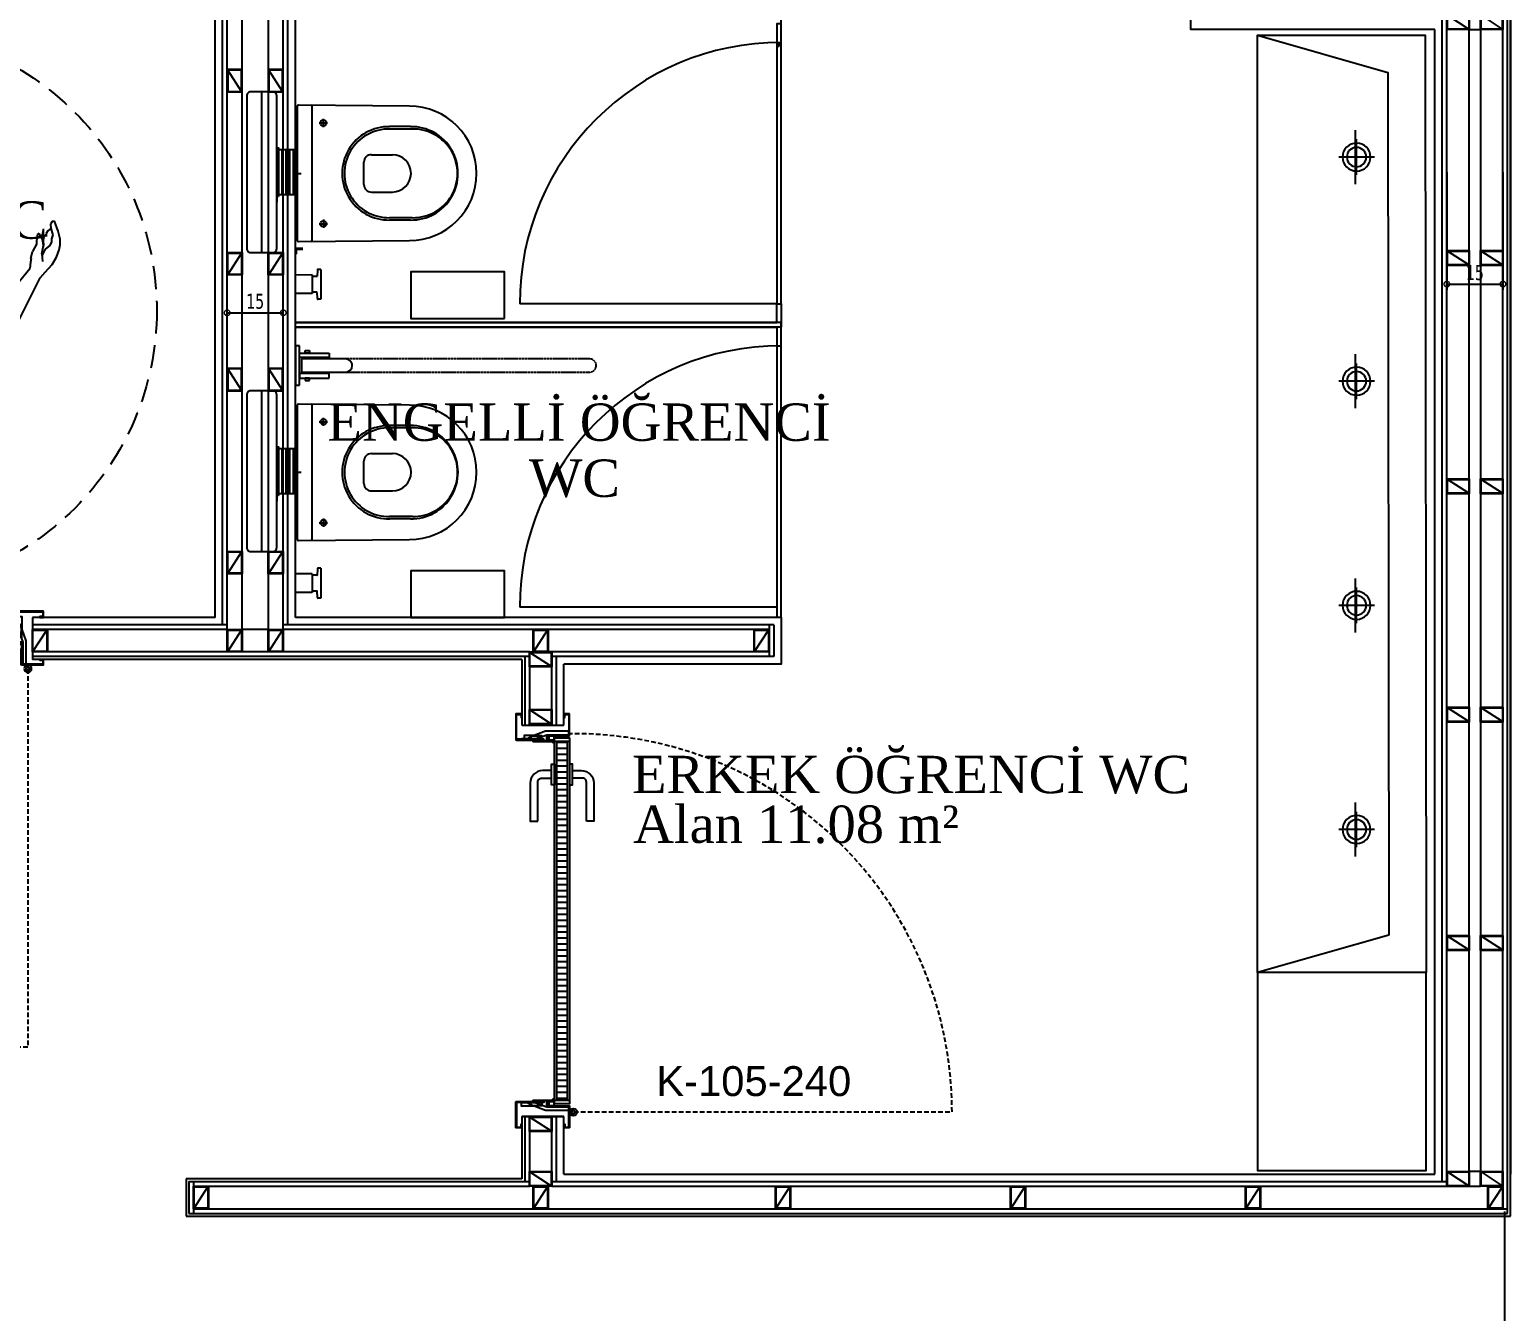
# Model space of a CAD drawing. Header units: millimetres. Extents: x -29311 to -3405, y 28913 to 42880.
# Drawn here: x -8652.4 to -8256.1, y 36339.5 to 36682.7 of the extents above; entities that cross this region are included whole.
import ezdxf
from ezdxf.enums import TextEntityAlignment as Align

# ---------------------------------------------------------------- set-up
doc = ezdxf.new("R2010")
doc.units = ezdxf.units.MM
for name, pattern in [('( Hidden )', [0.375, 0.25, -0.125]), ('AM_DIN_G_W050', [13.75, 9.75, -1.5, 1, -1.5]), ('CENTER2', [1.125, 0.75, -0.125, 0.125, -0.125]), ('DASHED2', [0.375, 0.25, -0.125]), ('HIDDEN', [0.375, 0.25, -0.125])]:
    doc.linetypes.add(name, pattern=pattern)
for name, color, linetype in [('A-DOSEME-GOR0.1', 77, 'Continuous'), ('A-DUVAR-ALCIPAN', 9, 'Continuous'), ('A-DUVAR-ALCIPAN-CELIK', 144, 'Continuous'), ('A-DUVAR-TARAMA', 251, 'Continuous'), ('A-KAPI-AHSAP', 245, 'Continuous'), ('A-KAPI-AKSESUAR', 206, 'Continuous'), ('A-KAPI-METAL', 84, 'Continuous'), ('A-KAPI-PROFIL', 206, 'Continuous'), ('A-KAPLAMA-AHSAP', 34, 'Continuous'), ('A-KAPLAMA-SERAMIK', 31, 'Continuous'), ('A-OLCU-IC', 126, 'Continuous'), ('A-SIVA-ALCIPAN', 247, 'Continuous'), ('A-TEFRIS-SABIT', 177, 'Continuous'), ('A-YAZI', 136, 'Continuous'), ('AR-PLAN GORUNUS', 8, 'Continuous'), ('level', 10, 'Continuous')]:
    doc.layers.add(name, color=color, linetype=linetype)
doc.layers.add('MB_TERFİS', color=253, linetype='Continuous', lineweight=20)
doc.styles.add('Dimension Text', font='tahoma.ttf', dxfattribs={"width": 0.8})
doc.styles.get("Standard").update_dxf_attribs({"font": 'arial.ttf'})
doc.styles.add('YAZ', font='times.ttf', dxfattribs={"height": 0.12})
doc.styles.add('YAZ-50', font='times.ttf', dxfattribs={"width": 0.9})
doc.dimstyles.new('AYG-OLCU 1 to 2', dxfattribs={"dimtxt": 4, "dimasz": 3, "dimexe": 1.5, "dimexo": 1, "dimgap": 1, "dimtad": 1, "dimdec": 0, "dimdsep": 46, "dimtxsty": 'Dimension Text', "dimblk": 'DOTSMALL', "dimcen": 0, "dimclrd": 256, "dimclre": 256, "dimclrt": 256, "dimadec": 0, "dimazin": 0, "dimtfac": 1, "dimtdec": 0, "dimtofl": 0, "dimtmove": 1, "dimatfit": 3, "dimfxl": 1, "dimarcsym": 0})

# ---------------------------------------------------------------- blocks, each defined once
blk = doc.blocks.new('LV')
at = {"layer": 'A-TEFRIS-SABIT', "color": 4, "linetype": 'AM_DIN_G_W050', "ltscale": 2}
for p, q in [((82816.3, 16382.68), (82816.3, 16392.21)), ((82816.55, 16380.21), (82816.55, 16394.65)), ((82811.53, 16387.45), (82821.07, 16387.45)), ((82816.55, 16320.21), (82816.55, 16334.65)), ((82816.3, 16322.68), (82816.3, 16332.21)), ((82811.53, 16327.45), (82821.07, 16327.45)), ((82816.55, 16260.21), (82816.55, 16274.65)), ((82816.3, 16262.68), (82816.3, 16272.21)), ((82811.53, 16267.45), (82821.07, 16267.45)), ((82816.55, 16200.21), (82816.55, 16214.65)), ((82816.3, 16202.68), (82816.3, 16212.21)), ((82811.53, 16207.45), (82821.07, 16207.45))]:
    blk.add_line(p, q, dxfattribs=at)
at = {"layer": 'A-TEFRIS-SABIT'}
for points in [[(82797.69, 16169.2), (82842.82, 16169.2), (82842.82, 16420.1), (82797.96, 16420.1)], [(82807.7, 16179.2), (82842.82, 16169.2), (82842.82, 16420.1), (82807.95, 16410.1)]]:
    blk.add_lwpolyline(points, close=True, dxfattribs=at)
for centre, radius in [((82816.3, 16387.45), 3.75), ((82816.3, 16387.45), 2.6), ((82816.3, 16327.45), 3.75), ((82816.3, 16327.45), 2.6), ((82816.3, 16267.45), 3.75), ((82816.3, 16267.45), 2.6), ((82816.3, 16207.45), 3.75), ((82816.3, 16207.45), 2.6)]:
    blk.add_circle(centre, radius, dxfattribs=at)
blk = doc.blocks.new('A$C7B0C6078')
for p, q in [((439.9, 361.7), (439.9, 3.3)), ((172.1, 301.2), (232.8, 301.2)), ((177.2, 307.5), (232.7, 307.5)), ((281.7, 232.5), (225.5, 232.5)), ((301.7, 212.5), (301.7, 152.5)), ((175.5, 182.5), (175.5, 182.5)), ((281.7, 132.5), (225.5, 132.5)), ((172.1, 63.8), (232.8, 63.8)), ((177.2, 57.5), (232.7, 57.5))]:
    blk.add_line(p, q)
at = {"color": 4, "linetype": 'CENTER2', "ltscale": 30}
for p, q in [((421, 317.5), (398.9, 317.5)), ((409.9, 306.4), (409.9, 328.6)), ((488.8, 182.5), (469.4, 182.5)), ((421, 47.5), (398.9, 47.5)), ((409.9, 58.6), (409.9, 36.4))]:
    blk.add_line(p, q, dxfattribs=at)
blk.add_lwpolyline([(480, 362, 0.416782), (477, 365), (180, 362.5, 1), (180, 2.5), (477, 0, 0.416585), (480, 3)], format="xyb", close=True)
for centre in [(409.9, 317.5), (409.9, 47.5)]:
    blk.add_circle(centre, 8)
for centre, radius, start, end in [((442.9, 361.7), 3, 90.4828, 180), ((174.9, 182.5), 125, 88.9853, 271.0147), ((169.9, 182.5), 118.7, 88.9853, 271.0147), ((234.9, 182.5), 125, 268.9853, 91.0147), ((234.9, 182.5), 118.7, 268.9853, 91.0147), ((225.5, 182.5), 50, 90, 180), ((281.7, 212.5), 20, 0, 90), ((225.5, 182.5), 50, 180, 270), ((281.7, 152.5), 20, 270, 0), ((442.9, 3.3), 3, 180, 269.5172)]:
    blk.add_arc(centre, radius, start, end)
blk = doc.blocks.new('engelli_bar')
for p, q in [((-2978.43, -757.43, 0), (-2978.43, -758.55, 0)), ((-2967.93, -757.43, 0), (-2978.43, -757.43, 0)), ((-2978.43, -758.55, 0), (-2967.93, -758.55, 0)), ((-2976.52, -760.08, 0), (-2977.18, -760.08, 0)), ((-2977.18, -760.08, 0), (-2977.18, -761.18, 0)), ((-2975.31, -758.55, 0), (-2976.52, -758.55, 0)), ((-2976.52, -758.55, 0), (-2976.52, -766.45, 0)), ((-2976.52, -761.18, 0), (-2976.52, -760.08, 0)), ((-2975.31, -766.45, 0), (-2975.31, -758.55, 0)), ((-2971.43, -759.1, 0), (-2974.93, -759.1, 0)), ((-2974.93, -759.1, 0), (-2974.93, -770.91, 0)), ((-2971.04, -758.55, 0), (-2969.83, -758.55, 0)), ((-2971.04, -766.45, 0), (-2971.04, -758.55, 0)), ((-2969.83, -758.55, 0), (-2969.83, -766.45, 0)), ((-2969.83, -760.08, 0), (-2969.17, -760.08, 0)), ((-2969.83, -761.18, 0), (-2969.83, -760.08, 0)), ((-2969.17, -760.08, 0), (-2969.17, -761.18, 0)), ((-2967.93, -758.55, 0), (-2967.93, -757.43, 0)), ((-2977.18, -761.18, 0), (-2976.52, -761.18, 0)), ((-2969.17, -761.18, 0), (-2969.83, -761.18, 0)), ((-2976.52, -766.45, 0), (-2975.31, -766.45, 0)), ((-2969.83, -766.45, 0), (-2971.04, -766.45, 0))]:
    blk.add_line(p, q)
at = {"color": 252, "linetype": 'DASHED2', "ltscale": 0.25}
for p, q in [((-2974.93, -770.91, 0), (-2974.93, -836.18, 0)), ((-2971.43, -836.18, 0), (-2971.43, -770.89, 0))]:
    blk.add_line(p, q, dxfattribs=at)
at = {"elevation": 0}
blk.add_lwpolyline([(-2971.43, -770.89), (-2971.43, -759.1)], dxfattribs=at)
for start, end in [(180, 270), (269.999, 0)]:
    blk.add_arc((-2973.18, -770.89, 0), 1.75, start, end)
at = {"color": 252, "linetype": 'DASHED2', "ltscale": 0.25}
for start, end in [(180, 270), (269.999, 0)]:
    blk.add_arc((-2973.18, -836.18, 0), 1.75, start, end, dxfattribs=at)
blk = doc.blocks.new('WC')
at = {"layer": 'A-TEFRIS-SABIT'}
for p, q in [((83781.92, 725.33), (83781.92, 733.33)), ((83781.92, 733.33), (83782.64, 733.31)), ((83782.83, 733.12), (83782.92, 731.48)), ((83782.95, 731.45), (83784.27, 731.43)), ((83784.27, 726.83), (83784.27, 731.83)), ((83784.27, 731.83), (83788.67, 731.79)), ((83788.73, 731.74), (83788.73, 726.91)), ((83781.92, 725.33), (83782.64, 725.34)), ((83782.83, 725.53), (83782.92, 727.17)), ((83782.95, 727.2), (83784.27, 727.22)), ((83784.27, 726.83), (83788.67, 726.86)), ((83788.21, 717.6), (83788.21, 681.65))]:
    blk.add_line(p, q, dxfattribs=at)
for points in [[(83732.79, 738.48), (83732.79, 725.98), (83757.79, 725.98), (83757.79, 738.48)], [(83788.21, 705.83), (83788.71, 705.83), (83788.71, 692.83), (83788.21, 692.83), (83788.21, 705.83)], [(83793.21, 705.83), (83793.71, 705.83), (83793.71, 692.83), (83793.21, 692.83), (83793.21, 705.83)]]:
    blk.add_lwpolyline(points, close=True, dxfattribs=at)
blk.add_lwpolyline([(83801.71, 678.83), (83801.71, 719.83, 0.414214), (83800.71, 720.83), (83794.71, 720.83, 0.414214), (83793.71, 719.83), (83793.71, 678.83, 0.414214), (83794.71, 677.83), (83800.71, 677.83, 0.414214)], format="xyb", close=True, dxfattribs=at)
blk.add_lwpolyline([(83801.71, 678.83), (83801.71, 719.83, 0.414214), (83800.71, 720.83), (83794.71, 720.83, 0.414214), (83793.71, 719.83), (83793.71, 678.83, 0.414214), (83794.71, 677.83), (83800.71, 677.83, 0.414214)], format="xyb", close=True, dxfattribs=at)
for points in [[(83797.71, 720.83), (83797.71, 677.83)], [(83788.21, 705.83), (83788.21, 692.83)], [(83788.21, 705.83), (83788.21, 692.83)], [(83793.21, 705.33), (83788.71, 705.33)], [(83789.21, 705.33), (83789.21, 693.33)], [(83790.21, 705.33), (83790.21, 693.33)], [(83791.21, 705.33), (83791.21, 693.33)], [(83792.21, 705.33), (83792.21, 693.33)], [(83793.71, 700.17), (83793.71, 707.33)], [(83788.71, 693.33), (83793.21, 693.33)]]:
    blk.add_lwpolyline(points, dxfattribs=at)
for centre, radius, start, end in [((83782.63, 733.11), 0.2, 3.0835, 89), ((83782.95, 731.48), 0.03, 183.0835, 269), ((83788.68, 731.74), 0.05, 0, 89.5), ((83782.63, 725.54), 0.2, 271, 356.9165), ((83782.95, 727.17), 0.03, 91, 176.9165), ((83788.68, 726.91), 0.05, 270.5, 360)]:
    blk.add_arc(centre, radius, start, end, dxfattribs=at)
at = {"layer": 'A-TEFRIS-SABIT', "xscale": 0.1, "yscale": 0.1, "zscale": 0.1}
blk.add_blockref('A$C7B0C6078', (83740.21, 681.38), dxfattribs=at)
at = {"layer": 'A-TEFRIS-SABIT', "rotation": 270}
blk.add_blockref('engelli_bar', (84546.15, -2302.12, 0), dxfattribs=at)
blk = doc.blocks.new('ISLAK ACIM')
at = {"layer": 'A-TEFRIS-SABIT'}
for p, q in [((82787.45, 16223.07), (82787.45, 16259.02)), ((82791.4, 16213.85), (82787, 16213.81)), ((82791.4, 16213.85), (82791.4, 16208.85)), ((82792.83, 16215.14), (82792.74, 16213.5)), ((82793.74, 16215.35), (82793.03, 16215.33)), ((82793.74, 16215.35), (82793.74, 16207.35)), ((82786.95, 16208.93), (82786.95, 16213.76)), ((82792.71, 16213.47), (82791.4, 16213.45)), ((82791.4, 16208.85), (82787, 16208.88)), ((82792.71, 16209.22), (82791.4, 16209.24)), ((82792.83, 16207.55), (82792.74, 16209.19)), ((82793.74, 16207.35), (82793.03, 16207.36))]:
    blk.add_line(p, q, dxfattribs=at)
blk.add_lwpolyline([(82773.95, 16261.85), (82773.95, 16220.85, 0.414214), (82774.95, 16219.85), (82780.95, 16219.85, 0.414214), (82781.95, 16220.85), (82781.95, 16261.85, 0.414214), (82780.95, 16262.85), (82774.95, 16262.85, 0.414214)], format="xyb", close=True, dxfattribs=at)
blk.add_lwpolyline([(82773.95, 16261.85), (82773.95, 16220.85, 0.414214), (82774.95, 16219.85), (82780.95, 16219.85, 0.414214), (82781.95, 16220.85), (82781.95, 16261.85, 0.414214), (82780.95, 16262.85), (82774.95, 16262.85, 0.414214)], format="xyb", close=True, dxfattribs=at)
for points in [[(82777.95, 16219.85), (82777.95, 16262.85)], [(82786.95, 16247.35), (82782.45, 16247.35)], [(82783.45, 16235.35), (82783.45, 16247.35)], [(82784.45, 16235.35), (82784.45, 16247.35)], [(82785.45, 16235.35), (82785.45, 16247.35)], [(82786.45, 16235.35), (82786.45, 16247.35)], [(82787.45, 16234.85), (82787.45, 16247.85)], [(82787.45, 16234.85), (82787.45, 16247.85)], [(82781.95, 16240.5), (82781.95, 16233.35)], [(82782.45, 16235.35), (82786.95, 16235.35)]]:
    blk.add_lwpolyline(points, dxfattribs=at)
for points in [[(82782.45, 16234.85), (82781.95, 16234.85), (82781.95, 16247.85), (82782.45, 16247.85), (82782.45, 16234.85)], [(82787.45, 16234.85), (82786.95, 16234.85), (82786.95, 16247.85), (82787.45, 16247.85), (82787.45, 16234.85)], [(82842.88, 16202.2), (82842.88, 16214.7), (82817.88, 16214.7), (82817.88, 16202.2)]]:
    blk.add_lwpolyline(points, close=True, dxfattribs=at)
for centre, radius, start, end in [((82787, 16213.76), 0.05, 90.5, 180), ((82793.03, 16215.13), 0.2, 91, 176.9165), ((82792.71, 16213.5), 0.03, 271, 356.9165), ((82787, 16208.93), 0.05, 180, 269.5), ((82792.71, 16209.19), 0.03, 3.0835, 89), ((82793.03, 16207.56), 0.2, 183.0835, 269)]:
    blk.add_arc(centre, radius, start, end, dxfattribs=at)
at = {"layer": 'A-TEFRIS-SABIT', "xscale": 0.1, "yscale": 0.1, "zscale": 0.1, "rotation": 180}
blk.add_blockref('A$C7B0C6078', (82835.45, 16259.3), dxfattribs=at)
blk = doc.blocks.new('engelli')
at = {"linetype": 'Continuous'}
for p, q in [((-32.02, -33.07), (-32.02, 21.96)), ((-32.02, 21.96), (-28.02, 21.96)), ((-28.02, 21.96), (-28.02, -27.32)), ((27.98, 21.96), (27.98, -25.82)), ((31.98, 21.96), (27.98, 21.96)), ((31.98, -33.07), (31.98, 21.96)), ((-35.02, 17.46), (-35.02, -33.54)), ((-25.02, 16.96), (-25.02, -22.82)), ((-25.02, 0.96), (-25.02, 16.96)), ((-25.02, 16.96), (-22.02, 16.96)), ((-22.02, 16.96), (-22.02, 0.96)), ((21.98, 1.46), (21.98, 17.46)), ((21.98, 17.46), (24.98, 17.46)), ((24.98, 17.46), (24.98, -21.07)), ((24.98, 17.46), (24.98, 1.46)), ((34.98, 17.46), (34.98, -33.54)), ((-22.02, 0.96), (-25.02, 0.96)), ((-0.17, 0), (-1.81, 0)), ((1.3, 0), (0, 0)), ((24.98, 1.46), (21.98, 1.46)), ((-25.02, -2.04), (-6.49, -2.04)), ((-7.1, -4.52), (-6.84, -3.65)), ((-6.84, -3.65), (-6.17, -2.43)), ((-6.17, -2.43), (-5.64, -1.57)), ((-5.64, -1.57), (-4.85, -1.04)), ((-4.85, -1.04), (-3.92, -0.52)), ((-3.92, -0.52), (-2.85, -0.17)), ((-2.85, -0.17), (-1.92, 0)), ((2.23, -0.17), (1.3, 0)), ((3.29, -0.52), (2.23, -0.17)), ((4.22, -1.04), (3.29, -0.52)), ((5.02, -1.57), (4.22, -1.04)), ((5.55, -2.43), (5.02, -1.57)), ((6.22, -3.65), (5.55, -2.43)), ((5.76, -2.04), (24.51, -2.04)), ((6.48, -4.52), (6.22, -3.65)), ((-13.05, -8.3), (-10.77, -7.11)), ((-10.77, -7.11), (-8, -6.24)), ((-7.37, -5.91), (-7.79, -6.44)), ((-7.79, -8.7), (-7.79, -6.61)), ((-7.37, -5.91), (-7.1, -4.52)), ((6.75, -5.91), (6.48, -4.52)), ((6.75, -5.91), (7.17, -6.26)), ((8.54, -6.24), (7.01, -6.07)), ((7.17, -8.7), (7.17, -6.61)), ((11.32, -7.11), (8.54, -6.24)), ((13.59, -8.3), (11.32, -7.11)), ((-35.02, -8.04), (-13.24, -8.04)), ((-19.16, -12.59), (-16.99, -10.82)), ((-17.01, -10.91), (-15.92, -10.11)), ((-15.92, -10.11), (-14.73, -9.25)), ((-14.73, -9.25), (-13.05, -8.3)), ((-7.37, -9.04), (-7.79, -8.87)), ((-7.37, -9.74), (-7.37, -9.04)), ((-7.37, -10.96), (-7.37, -9.74)), ((-7.37, -10.96), (-7.03, -12.92)), ((6.75, -10.96), (6.49, -12.72)), ((6.75, -9.04), (7.17, -8.87)), ((6.75, -9.74), (6.75, -9.04)), ((6.75, -10.96), (6.75, -9.74)), ((15.28, -9.25), (13.59, -8.3)), ((13.76, -8.04), (35.01, -8.04)), ((16.46, -10.11), (15.28, -9.25)), ((17.55, -10.91), (16.46, -10.11)), ((19.78, -12.59), (17.62, -10.82)), ((-26.91, -26.19), (-19.16, -12.59)), ((-6.65, -14.61), (-7.04, -12.7)), ((-5.51, -16.7), (-6.64, -14.5)), ((4.89, -16.7), (6.1, -14.5)), ((6.12, -14.51), (6.52, -12.6)), ((27.54, -26.19), (19.78, -12.59)), ((-4.45, -18.09), (-5.51, -16.7)), ((-4.45, -18.09), (-3.45, -18.66)), ((-2.19, -19.13), (-3.43, -18.61)), ((0.16, -19.3), (-2.19, -19.13)), ((0.16, -19.3), (1.56, -19.06)), ((1.57, -19.13), (3.27, -18.44)), ((3.82, -18.09), (3.27, -18.44)), ((3.82, -18.09), (4.89, -16.7)), ((-17.13, -25.95), (-14.89, -22.78)), ((-15.4, -23.26), (-15, -27.8)), ((-14.89, -22.78), (-13.49, -22.18)), ((-13.74, -22.31), (-12.35, -23.17)), ((-12.35, -23.17), (-11.17, -24.51)), ((12.9, -23.17), (11.71, -24.51)), ((14.29, -22.31), (12.9, -23.17)), ((15.28, -22.42), (13.87, -21.82)), ((15.67, -23.26), (15.27, -27.8)), ((17.52, -25.59), (15.28, -22.42)), ((-26.91, -26.19), (-27.97, -28.21)), ((-19.24, -28.68), (-17.13, -25.95)), ((-11.17, -24.51), (-10.18, -25.29)), ((-10.18, -25.29), (-8.3, -25.93)), ((-8.3, -25.93), (-6.12, -26.36)), ((-6.12, -26.36), (-2.85, -26.57)), ((-2.85, -26.57), (0.22, -26.57)), ((3.4, -26.57), (0.33, -26.57)), ((6.66, -26.36), (3.4, -26.57)), ((8.84, -25.93), (6.66, -26.36)), ((10.72, -25.29), (8.84, -25.93)), ((11.71, -24.51), (10.72, -25.29)), ((19.86, -28.68), (17.52, -25.59)), ((27.54, -26.19), (28.6, -28.21)), ((-27.97, -28.21), (-31.17, -32.35)), ((-24.76, -36.04), (-19.24, -28.68)), ((-15, -27.8), (-14.5, -32.57)), ((-0.71, -37.42), (-0.18, -31.69)), ((-0.18, -31.69), (0.22, -31.91)), ((0.45, -31.69), (0.05, -31.91)), ((0.85, -37.42), (0.45, -31.69)), ((15.27, -27.8), (14.67, -32.56)), ((25.39, -36.04), (19.86, -28.68)), ((28.6, -28.21), (31.8, -32.35)), ((-31.17, -32.35), (-34, -36.82)), ((-14.5, -32.57), (-13.76, -37.62)), ((14.76, -32.57), (14.01, -37.62)), ((24.98, -35.57), (24.98, -50.04)), ((31.8, -32.35), (34.63, -36.82)), ((-34.11, -36.99), (-38.55, -45.72)), ((-27.84, -41.63), (-25.87, -38.9)), ((-25.78, -38.72), (-24.74, -36.14)), ((-25.02, -38.04), (-25.02, -50.04)), ((-13.76, -37.62), (-13.38, -40.77)), ((-0.98, -41.85), (-0.78, -39.26)), ((-0.78, -39.26), (-0.68, -37.62)), ((1.05, -39.26), (0.94, -37.42)), ((1.25, -41.85), (1.05, -39.26)), ((14.01, -37.62), (13.64, -40.77)), ((26.41, -38.72), (25.37, -36.14)), ((28.46, -41.63), (26.5, -38.9)), ((34.73, -36.99), (39.18, -45.72)), ((-27.84, -41.63), (-30.2, -44.26)), ((-13.38, -40.77), (-12.7, -45.52)), ((-1.38, -46.17), (-0.98, -41.85)), ((1.65, -46.17), (1.25, -41.85)), ((13.64, -40.77), (12.96, -45.52)), ((28.46, -41.63), (30.83, -44.26)), ((-38.55, -45.72), (-41.86, -52.49)), ((-30.2, -44.26), (-39.25, -55.18)), ((-12.7, -45.52), (-12.19, -49.2)), ((-1.98, -51.77), (-1.38, -46.17)), ((2.05, -50.49), (1.65, -46.17)), ((12.96, -45.52), (12.44, -49.2)), ((30.83, -44.26), (39.88, -55.18)), ((39.18, -45.72), (42.6, -52.72)), ((-32.35, -49.71), (-32.35, -64.71)), ((-28.35, -49.71), (-32.35, -49.71)), ((-28.35, -64.71), (-28.35, -49.71)), ((-25.02, -50.04), (-25.02, -68.04)), ((-25.02, -50.04), (-12.49, -50.04)), ((-12.19, -49.2), (-11.67, -51.79)), ((-1.49, -50.04), (2.01, -50.04)), ((2.25, -53.52), (2.05, -50.49)), ((12.44, -49.2), (11.93, -51.79)), ((24.98, -50.04), (12.51, -50.04)), ((24.98, -50.04), (24.98, -68.04)), ((27.65, -49.71), (27.65, -64.71)), ((31.65, -49.71), (27.65, -49.71)), ((31.65, -64.71), (31.65, -49.71)), ((-43.32, -54.23), (-45.15, -56.15)), ((-41.86, -52.49), (-43.29, -54.24)), ((-39.38, -56.91), (-39.25, -55.18)), ((-11.67, -51.79), (-10.99, -55.82)), ((-2.49, -58.07), (-2.24, -55.07)), ((-2.24, -55.07), (-1.98, -51.77)), ((2.5, -54.99), (2.25, -53.52)), ((2.76, -58.07), (2.51, -55.07)), ((11.93, -51.79), (11.26, -55.82)), ((40.01, -56.91), (39.88, -55.18)), ((42.6, -52.72), (43.92, -54.24)), ((43.94, -54.23), (45.83, -56.24)), ((-46.3, -58.01), (-47.08, -60.17)), ((-45.2, -56.24), (-46.3, -58.01)), ((-43.35, -60.34), (-42.55, -58.73)), ((-42.4, -59.15), (-42.88, -61.35)), ((-42.49, -58.09), (-42.62, -57.1)), ((-42.4, -59.15), (-42.49, -58.09)), ((-39.51, -57.82), (-39.91, -59.75)), ((-39.58, -57.89), (-39.38, -56.91)), ((-10.99, -55.82), (-10.49, -59.82)), ((-8.74, -59.07), (-6.53, -59.71)), ((-4.53, -59.49), (-3.87, -59.01)), ((-2.49, -58.07), (-2.74, -60.32)), ((2.76, -58.07), (3.01, -60.32)), ((4.8, -59.49), (4.14, -59.01)), ((9.01, -59.07), (6.8, -59.71)), ((11.26, -55.82), (10.76, -59.82)), ((40.21, -57.89), (40.01, -56.91)), ((40.14, -57.82), (40.53, -59.75)), ((43.03, -59.15), (43.12, -58.09)), ((43.03, -59.15), (43.51, -61.35)), ((43.12, -58.09), (43.25, -57.1)), ((43.98, -60.34), (43.18, -58.73)), ((45.83, -56.24), (47.03, -58.2)), ((47.03, -58.2), (47.71, -60.17)), ((-47.34, -61.48), (-47.38, -63.04)), ((-47.38, -63.04), (-46.78, -65.17)), ((-47.08, -60.17), (-47.34, -61.48)), ((-45.37, -64.19), (-45.01, -63.16)), ((-45.01, -63.16), (-44.94, -62.17)), ((-44.94, -62.17), (-44.56, -61.35)), ((-44.56, -61.35), (-43.32, -60.34)), ((-44.18, -63.95), (-43.84, -63.35)), ((-43.85, -61.53), (-43.67, -60.61)), ((-43.8, -62.46), (-43.85, -61.53)), ((-43.84, -63.35), (-43.8, -62.46)), ((-42.88, -61.35), (-42.62, -63)), ((-42.62, -63), (-41.92, -64.32)), ((-41.29, -64.44), (-41.01, -62.61)), ((-41.01, -61.73), (-39.91, -59.75)), ((-41.01, -62.61), (-41.01, -61.73)), ((-10.49, -61.57), (-10.99, -66.07)), ((-10.49, -59.82), (-10.49, -61.57)), ((-6.53, -59.71), (-4.53, -59.49)), ((-3.24, -67.32), (-2.74, -63.32)), ((-2.74, -63.32), (-2.74, -60.32)), ((3.01, -63.32), (3.01, -60.32)), ((3.01, -66.82), (3.01, -63.32)), ((6.8, -59.71), (4.8, -59.49)), ((10.76, -59.82), (10.76, -61.57)), ((10.76, -61.57), (11.26, -66.07)), ((41.64, -61.73), (40.53, -59.75)), ((41.64, -62.61), (41.64, -61.73)), ((41.92, -64.44), (41.64, -62.61)), ((43.25, -63), (42.55, -64.32)), ((43.51, -61.35), (43.25, -63)), ((43.48, -61.53), (43.31, -60.61)), ((43.44, -62.46), (43.48, -61.53)), ((43.48, -63.35), (43.44, -62.46)), ((43.81, -63.95), (43.48, -63.35)), ((45.19, -61.35), (43.95, -60.34)), ((45.63, -62.34), (45.19, -61.35)), ((45.63, -63.16), (45.63, -62.34)), ((46, -64.19), (45.63, -63.16)), ((48.01, -63.04), (47.41, -65.17)), ((47.71, -60.17), (47.99, -61.49)), ((47.97, -61.48), (48.01, -63.04)), ((-46.78, -65.17), (-45.62, -67.93)), ((-45.45, -65.62), (-45.03, -65.29)), ((-44.87, -65.87), (-45.37, -64.19)), ((-45.2, -67.8), (-44.77, -67.08)), ((-45.03, -65.29), (-44.6, -64.51)), ((-44.77, -67.08), (-44.87, -65.87)), ((-44.6, -64.51), (-44.61, -63.71)), ((-44.61, -63.71), (-44.41, -64.16)), ((-44.41, -64.16), (-44.18, -63.95)), ((-41.92, -64.32), (-41.29, -64.44)), ((-32.35, -64.71), (-28.35, -64.71)), ((-11.24, -65.04), (-24.74, -65.04)), ((-10.99, -66.07), (-10.74, -69.32)), ((-3.24, -67.32), (-4.11, -71.04)), ((-2.74, -65.04), (2.76, -65.04)), ((3.01, -66.82), (3.39, -71.04)), ((11.26, -66.07), (11.01, -69.32)), ((11.76, -65.04), (24.98, -65.04)), ((27.65, -64.71), (31.65, -64.71)), ((42.55, -64.32), (41.97, -64.53)), ((44.04, -64.16), (43.81, -63.95)), ((44.25, -63.71), (44.04, -64.16)), ((44.24, -64.51), (44.25, -63.71)), ((44.67, -65.29), (44.24, -64.51)), ((45.5, -65.87), (44.67, -65.29)), ((45.4, -67.08), (45.5, -65.87)), ((45.83, -67.8), (45.4, -67.08)), ((45.5, -65.87), (46, -64.19)), ((47.41, -65.17), (46.43, -67.81)), ((-45.62, -67.93), (-45.2, -67.8)), ((-25.02, -68.04), (-25.02, -88.04)), ((-25.02, -68.04), (-11.24, -68.04)), ((-10.74, -69.32), (-10.49, -73.07)), ((-4.11, -71.04), (-4.86, -74.79)), ((-3.02, -68.04), (-3.02, -88.04)), ((2.98, -68.04), (2.98, -88.04)), ((3.39, -71.04), (4.14, -74.79)), ((11.01, -69.32), (10.76, -73.07)), ((11.51, -68.04), (24.98, -68.04)), ((24.98, -68.04), (24.98, -88.04)), ((46.43, -67.81), (45.83, -67.8)), ((-10.49, -73.07), (-9.99, -75.57)), ((-4.86, -74.79), (-5.24, -78.07)), ((4.14, -74.79), (4.51, -78.07)), ((10.76, -73.07), (10.26, -75.57)), ((-9.99, -75.57), (-9.74, -77.07)), ((-9.74, -77.07), (-9.99, -79.32)), ((-9.24, -78.82), (-8.24, -79.07)), ((-5.49, -80.07), (-5.24, -78.32)), ((-5.24, -78.32), (-5.49, -78.76)), ((4.76, -80.07), (4.51, -78.32)), ((4.51, -78.32), (4.76, -78.76)), ((9.51, -78.82), (8.51, -79.07)), ((10.01, -77.07), (9.76, -78.82)), ((9.76, -78.82), (9.76, -80.82)), ((10.26, -75.57), (10.01, -77.07)), ((-9.99, -81.32), (-10.74, -83.82)), ((-9.99, -79.32), (-9.99, -81.32)), ((-4.99, -82.7), (-5.49, -80.07)), ((-4.74, -85.32), (-4.99, -82.7)), ((4.26, -82.7), (4.76, -80.07)), ((4.51, -86.32), (4.26, -82.7)), ((9.76, -80.82), (10.51, -83.32)), ((-10.74, -83.82), (-11.24, -85.57)), ((-11.24, -85.57), (-10.99, -87.07)), ((-10.99, -87.07), (-8.99, -88.32)), ((-4.49, -88.32), (-4.74, -85.32)), ((4.26, -89.32), (4.51, -86.32)), ((11.26, -87.07), (9.26, -88.32)), ((10.51, -83.32), (11.51, -85.57)), ((11.51, -85.57), (11.26, -87.07)), ((-25.02, -88.04), (-10.49, -88.04)), ((-8.99, -88.32), (-6.74, -89.57)), ((-6.74, -89.57), (-4.99, -89.82)), ((-4.99, -89.82), (-4.49, -88.32)), ((-3.99, -88.04), (-3.02, -88.04)), ((2.98, -88.04), (4.51, -88.04)), ((5.26, -89.82), (4.26, -89.32)), ((7.01, -89.57), (5.26, -89.82)), ((9.26, -88.32), (7.01, -89.57)), ((10.76, -88.04), (24.98, -88.04))]:
    blk.add_line(p, q, dxfattribs=at)
blk = doc.blocks.new('A$C1989330F')
at = {"layer": 'A-KAPI-AKSESUAR'}
blk.add_lwpolyline([(27.5, 0), (-27.5, 0), (-27.5, -8), (27.5, -8)], close=True, dxfattribs=at)
blk.add_lwpolyline([(-125, -45), (-20, -45, 0.414214), (-10, -35), (-10, -8), (10, -8), (10, -32, -0.414214), (-23, -65), (-125, -65)], format="xyb", close=True, dxfattribs=at)
blk = doc.blocks.new('*U511')
at = {"ltscale": 12}
h = blk.add_hatch(dxfattribs=at)
h.set_pattern_fill('ANSI31', color=8, scale=5, angle=45)
h.set_pattern_definition([(90, (47.96, 20), (-15.875, 3e-15), [])])
h.paths.add_polyline_path([(1004, -130), (44, -130), (44, -160), (1004, -160)])
at = {"color": 8, "linetype": 'HIDDEN', "ltscale": 50}
blk.add_lwpolyline([(12.6, -176.2), (12.6, -1188.5, 0.417281), (1024.9, -165.6)], format="xyb", dxfattribs=at)
at = {"layer": 'A-KAPI-AHSAP'}
for points in [[(44, -165), (34, -165), (34, -148), (34, -148), (34, -125), (44, -125), (44, -165)], [(44, -125), (1004, -125)], [(1004, -165), (1004, -125), (1014, -125), (1014, -165), (1014, -165), (1014, -165), (1004, -165)], [(1004, -165), (44, -165)]]:
    blk.add_lwpolyline(points, dxfattribs=at)
blk.add_lwpolyline([(1004, -130), (44, -130), (44, -160), (1004, -160)], close=True, dxfattribs=at)
at = {"layer": 'A-KAPI-AKSESUAR'}
for radius in [10, 5, 4]:
    blk.add_circle((12, -175), radius, dxfattribs=at)
at = {"layer": 'A-KAPI-METAL'}
for points in [[(-29, -21.2), (39, -21.2, -0.414214), (40, -22.2), (40, -95.9), (38, -95.9), (38, -23.7, 0.414214), (37.5, -23.2), (-27.5, -23.2, 0.414214), (-28, -23.7), (-28, -35.2, 0.414214), (-27.5, -35.7), (-20, -35.7), (-20, -37.7), (-29, -37.7, -0.414214), (-30, -36.7), (-30, -22.2, -0.414214)], [(1077, -21.2), (1009, -21.2, 0.414214), (1008, -22.2), (1008, -95.9), (1010, -95.9), (1010, -23.7, -0.414214), (1010.5, -23.2), (1075.5, -23.2, -0.414214), (1076, -23.7), (1076, -35.2, -0.414214), (1075.5, -35.7), (1068, -35.7), (1068, -37.7), (1077, -37.7, 0.414214), (1078, -36.7), (1078, -22.2, 0.414214)], [(-30, -151, -0.414214), (-29, -150), (-20, -150), (-20, -152), (-27.5, -152, 0.414214), (-28, -152.5), (-28, -162.5, 0.414214), (-27.5, -163), (26.5, -163, 0.414214), (27, -162.5), (27, -105, -0.414214), (28.2, -104), (41, -104, -0.414154), (42, -105), (42, -119.5), (42, -82.6), (42, -68.4), (42, -82.6), (40, -82.6), (40, -68.4, -1), (44, -68.4), (44, -119.8, -0.934642), (40, -119.5), (40, -106.5, 0.414214), (39.5, -106), (29.5, -106, 0.414214), (29, -106.5), (29, -164, -0.414214), (28, -165), (-29, -165, -0.414214), (-30, -164)], [(1078, -151, 0.414214), (1077, -150), (1068, -150), (1068, -152), (1075.5, -152, -0.414214), (1076, -152.5), (1076, -162.5, -0.414214), (1075.5, -163), (1021.5, -163, -0.414214), (1021, -162.5), (1021, -104, 0.414214), (1019.7, -103), (1007, -103, 0.414154), (1006, -104), (1005.9, -119.5), (1006, -82.6), (1006, -68.4), (1006, -82.6), (1008, -82.6), (1008, -68.4, 1), (1004, -68.4), (1004, -119.8, 0.938583), (1007.9, -119.5), (1008, -105.5, -0.414214), (1008.5, -105), (1018.4, -105, -0.414214), (1019, -105.5), (1019, -164, 0.414214), (1020, -165), (1077, -165, 0.414214), (1078, -164)]]:
    blk.add_lwpolyline(points, format="xyb", close=True, dxfattribs=at)
at = {"layer": 'A-KAPI-PROFIL'}
for points in [[(16.5, -100.9), (27.5, -70.4), (27.5, -36.5), (37.5, -36.5), (37.5, -72.2), (25.9, -104.3), (25.9, -163), (16.5, -163)], [(1031.5, -100.9), (1020.5, -70.4), (1020.5, -43.8), (1010.5, -43.8), (1010.5, -72.2), (1022.1, -104.3), (1022.1, -163), (1031.5, -163)]]:
    blk.add_lwpolyline(points, close=True, dxfattribs=at)
for points in [[(36.5, -36.8), (37.5, -36.8), (37.5, -52.5), (29.6, -66.1), (29.6, -89.8), (36.6, -89.8), (36.6, -90.8), (28.6, -90.8), (28.6, -65.8), (36.5, -52.2), (36.5, -36.8)], [(1011.5, -36.8), (1010.5, -36.8), (1010.5, -52.5), (1018.3, -66.1), (1018.3, -89.8), (1011.3, -89.8), (1011.3, -90.8), (1019.3, -90.8), (1019.3, -65.8), (1011.5, -52.2), (1011.5, -36.8)]]:
    blk.add_lwpolyline(points, dxfattribs=at)
at = {"layer": 'A-KAPI-PROFIL', "color": 8}
for points in [[(39.7, -111.2, 0.414214), (37.7, -109.2), (31.3, -109.2, 0.414214), (29.3, -111.2), (29.3, -122, 0.414214), (31.3, -124), (45.3, -124, 0.414214), (46.3, -123), (46.3, -120, 1), (44.3, -120), (44.3, -121.5), (39.7, -121.5)], [(1018.7, -111.2, 0.414214), (1016.7, -109.2), (1010.2, -109.2, 0.414214), (1008.2, -111.2), (1008.2, -121.5), (1003.7, -121.5), (1003.7, -120, 1), (1001.7, -120), (1001.7, -123, 0.414214), (1002.7, -124), (1014, -124), (1016.7, -124, 0.414214), (1018.7, -122)]]:
    blk.add_lwpolyline(points, format="xyb", close=True, dxfattribs=at)
at = {"layer": 'DEFPOINTS', "linetype": 'ByBlock', "ltscale": 12}
for p, q in [((0, -37.7), (0, -150)), ((1048, -37.7), (1048, -125))]:
    blk.add_line(p, q, dxfattribs=at)
at = {"ltscale": 12, "xscale": -1, "rotation": 180}
blk.add_blockref('A$C1989330F', (916, -125), dxfattribs=at)
at = {"ltscale": 12}
blk.add_blockref('A$C1989330F', (916, -165), dxfattribs=at)
blk = doc.blocks.new('40 60')
at = {"layer": 'A-DUVAR-ALCIPAN-CELIK'}
for points in [[(82132.16, 6001.66), (82132.16, 6007.66), (82128.16, 6007.66), (82128.16, 6001.66)], [(82132.01, 6001.81), (82132.01, 6007.51), (82128.31, 6007.51), (82128.31, 6001.81)]]:
    blk.add_lwpolyline(points, close=True, dxfattribs=at)
blk.add_lwpolyline([(82128.31, 6007.51), (82132.01, 6001.81)], dxfattribs=at)
blk = doc.blocks.new('_DotSmall')
at = {"color": 0, "linetype": 'ByBlock', "const_width": 0.5}
blk.add_lwpolyline([(-0.0625, 0, 1), (0.0625, 0, 1)], format="xyb", close=True, dxfattribs=at)
blk = doc.blocks.new('*D244')
at = {"layer": 'A-OLCU-IC', "lineweight": -2, "transparency": 16777216}
for p, q in [((-8599.51, 36606.85), (-8599.51, 36608.35)), ((-8584.51, 36606.85), (-8584.51, 36608.35)), ((-8599.51, 36606.85), (-8584.51, 36606.85))]:
    blk.add_line(p, q, dxfattribs=at)
at = {"layer": 'DEFPOINTS', "color": 0, "transparency": 16777216}
for p in [(-8599.51, 36606.73), (-8584.51, 36606.85), (-8584.51, 36606.73)]:
    blk.add_point(p, dxfattribs=at)
at = {"layer": 'A-OLCU-IC', "lineweight": -2, "transparency": 16777216, "xscale": 3, "yscale": 3, "zscale": 3, "rotation": 180}
blk.add_blockref('_DotSmall', (-8599.51, 36606.85), dxfattribs=at)
at = {"layer": 'A-OLCU-IC', "lineweight": -2, "transparency": 16777216, "xscale": 3, "yscale": 3, "zscale": 3}
blk.add_blockref('_DotSmall', (-8584.51, 36606.85), dxfattribs=at)
at = {"layer": 'A-OLCU-IC', "transparency": 16777216, "insert": (-8592.01, 36609.89), "char_height": 4, "attachment_point": 5, "style": 'Dimension Text'}
blk.add_mtext('15', dxfattribs=at)
blk = doc.blocks.new('*D245')
at = {"layer": 'A-OLCU-IC', "lineweight": -2, "transparency": 16777216}
for p, q in [((-8273.14, 36644.53), (-8273.14, 36613.03)), ((-8258.14, 36644.53), (-8258.14, 36613.03)), ((-8273.14, 36614.53), (-8258.14, 36614.53))]:
    blk.add_line(p, q, dxfattribs=at)
at = {"layer": 'DEFPOINTS', "color": 0, "transparency": 16777216}
for p in [(-8273.14, 36677.9), (-8258.14, 36677.9), (-8258.14, 36614.53)]:
    blk.add_point(p, dxfattribs=at)
at = {"layer": 'A-OLCU-IC', "lineweight": -2, "transparency": 16777216, "xscale": 3, "yscale": 3, "zscale": 3, "rotation": 180}
blk.add_blockref('_DotSmall', (-8273.14, 36614.53), dxfattribs=at)
at = {"layer": 'A-OLCU-IC', "lineweight": -2, "transparency": 16777216, "xscale": 3, "yscale": 3, "zscale": 3}
blk.add_blockref('_DotSmall', (-8258.14, 36614.53), dxfattribs=at)
at = {"layer": 'A-OLCU-IC', "transparency": 16777216, "insert": (-8265.64, 36617.57), "char_height": 4, "attachment_point": 5, "style": 'Dimension Text'}
blk.add_mtext('15', dxfattribs=at)

msp = doc.modelspace()

# ---------------------------------------------------------------- linework, layer by layer
at = {"layer": 'A-DOSEME-GOR0.1'}
msp.add_line((-8257.64, 36101.26), (-8257.64, 36366.26), dxfattribs=at)
at = {"layer": 'A-DUVAR-ALCIPAN'}
for p, q in [((-8584.51, 36522.07), (-8584.51, 36785.44)), ((-8583.26, 36523.32), (-8583.26, 36785.48)), ((-8600.76, 36523.32), (-8600.76, 36769.38)), ((-8599.51, 36522.07), (-8599.51, 36769.38)), ((-8274.39, 36374.27), (-8274.39, 36686.65)), ((-8273.14, 36373.02), (-8273.14, 36686.65)), ((-8258.14, 36367.02), (-8258.14, 36686.65)), ((-8256.89, 36365.77), (-8256.89, 36686.64)), ((-8519.88, 36514.82), (-8519.88, 36496.47)), ((-8518.63, 36516.07), (-8518.63, 36496.47)), ((-8512.63, 36496.47), (-8512.63, 36516.07)), ((-8511.38, 36496.47), (-8511.38, 36514.82)), ((-8519.88, 36391.68), (-8519.88, 36374.27)), ((-8518.63, 36391.68), (-8518.63, 36373.02)), ((-8512.63, 36373.02), (-8512.63, 36391.68)), ((-8511.38, 36374.27), (-8511.38, 36391.68)), ((-8609.77, 36374.27), (-8518.63, 36374.27)), ((-8609.77, 36374.27), (-8609.77, 36365.77)), ((-8608.52, 36374.27), (-8608.52, 36365.77)), ((-8512.63, 36374.27), (-8273.14, 36374.27)), ((-8608.52, 36373.02), (-8518.63, 36373.02)), ((-8512.63, 36373.02), (-8264.14, 36373.02)), ((-8608.52, 36367.02), (-8256.89, 36367.02)), ((-8609.77, 36365.77), (-8256.89, 36365.77))]:
    msp.add_line(p, q, dxfattribs=at)
for points in [[(-8599.51, 36523.32), (-8651.63, 36523.32)], [(-8599.51, 36522.07), (-8651.63, 36522.07)], [(-8453.26, 36523.32), (-8584.51, 36523.32)], [(-8454.51, 36522.07), (-8584.51, 36522.07)], [(-8454.51, 36523.32), (-8454.51, 36514.82)], [(-8453.26, 36523.32), (-8453.26, 36514.82)], [(-8518.63, 36516.07), (-8651.63, 36516.07)], [(-8518.63, 36514.82), (-8651.63, 36514.82)], [(-8454.51, 36516.07), (-8513.63, 36516.07)], [(-8453.26, 36514.82), (-8512.63, 36514.82)]]:
    msp.add_lwpolyline(points, dxfattribs=at)
at = {"layer": 'A-DUVAR-ALCIPAN-CELIK'}
for points in [[(-8588.51, 36522.07), (-8595.51, 36522.07), (-8595.51, 36779.2), (-8588.51, 36779.2)], [(-8267.14, 36682.65), (-8264.14, 36682.65), (-8264.14, 36377.02), (-8267.14, 36377.02)]]:
    msp.add_lwpolyline(points, close=True, dxfattribs=at)
at = {"layer": 'A-DUVAR-TARAMA', "linetype": '( Hidden )', "ltscale": 25}
msp.add_circle((-8693.35, 36607.53), 75, dxfattribs=at)
at = {"layer": 'A-KAPLAMA-AHSAP'}
for p, q in [((-8452.44, 36684.22), (-8452.44, 36675.42)), ((-8451.24, 36679.21), (-8451.24, 36685.42)), ((-8452.48, 36679.21), (-8451.24, 36679.21)), ((-8451.84, 36678.21), (-8451.84, 36679.21)), ((-8451.84, 36679.21), (-8451.24, 36679.21)), ((-8452.44, 36678.21), (-8451.84, 36678.21)), ((-8452.44, 36604.22), (-8452.44, 36609.22)), ((-8451.84, 36609.22), (-8451.24, 36609.22)), ((-8451.24, 36609.22), (-8451.24, 36603.02)), ((-8451.24, 36604.22), (-8581.26, 36604.22)), ((-8581.26, 36604.22), (-8452.44, 36604.22)), ((-8451.24, 36525.32), (-8451.24, 36604.22)), ((-8581.26, 36603.02), (-8452.44, 36603.02)), ((-8451.24, 36603.02), (-8581.26, 36603.02)), ((-8452.44, 36603.02), (-8452.44, 36525.32)), ((-8452.48, 36598.01), (-8451.24, 36598.01)), ((-8451.84, 36598.01), (-8451.24, 36598.01))]:
    msp.add_line(p, q, dxfattribs=at)
msp.add_lwpolyline([(-8452.44, 36609.22), (-8451.24, 36609.22), (-8451.24, 36684.22), (-8452.44, 36684.22)], close=True, dxfattribs=at)
for points in [[(-8452.44, 36609.22), (-8521.24, 36609.22)], [(-8452.44, 36528.02), (-8521.24, 36528.02)]]:
    msp.add_lwpolyline(points, dxfattribs=at)
for centre in [(-8451.24, 36609.22), (-8451.24, 36528.02)]:
    msp.add_arc(centre, 70, 90, 180, dxfattribs=at)
at = {"layer": 'A-KAPLAMA-SERAMIK', "ltscale": 0.1}
for p, q in [((-8581.26, 36525.32), (-8581.26, 36781.56)), ((-8602.76, 36525.32), (-8602.76, 36766.13)), ((-8276.39, 36376.27), (-8276.39, 36682.64)), ((-8509.38, 36496.47), (-8509.38, 36512.82)), ((-8509.38, 36376.27), (-8509.38, 36391.68)), ((-8509.38, 36376.27), (-8276.39, 36376.27))]:
    msp.add_line(p, q, dxfattribs=at)
for points in [[(-8276.39, 36682.64), (-8341.64, 36682.64), (-8341.64, 36791.04)], [(-8602.76, 36525.32), (-8651.63, 36525.32)], [(-8451.26, 36525.32), (-8581.26, 36525.32)], [(-8451.26, 36525.32), (-8451.26, 36512.82), (-8509.38, 36512.82)]]:
    msp.add_lwpolyline(points, dxfattribs=at)
at = {"layer": 'A-SIVA-ALCIPAN'}
for p, q in [((-8256.14, 36365.02), (-8256.14, 36686.64)), ((-8256.14, 36686.64), (-8256.14, 36376.27)), ((-8520.63, 36514.07), (-8520.63, 36496.47)), ((-8520.63, 36391.68), (-8520.63, 36375.02)), ((-8520.63, 36375.02), (-8610.52, 36375.02)), ((-8610.52, 36375.02), (-8610.52, 36365.02)), ((-8610.52, 36365.02), (-8256.14, 36365.02))]:
    msp.add_line(p, q, dxfattribs=at)
for points in [[(-8651.63, 36525.32), (-8651.63, 36514.07)], [(-8520.63, 36514.07), (-8651.63, 36514.07)], [(-8520.63, 36496.47), (-8509.38, 36496.47)], [(-8509.38, 36391.68), (-8520.63, 36391.68)]]:
    msp.add_lwpolyline(points, dxfattribs=at)
at = {"layer": 'A-TEFRIS-SABIT'}
for p, q in [((-8581.26, 36622.47), (-8581.26, 36624.07)), ((-8581.26, 36624.07), (-8579.26, 36624.07)), ((-8581.26, 36624.07), (-8581.26, 36623.87)), ((-8581.26, 36623.87), (-8581.26, 36624.07)), ((-8579.26, 36624.07), (-8581.26, 36624.07)), ((-8581.26, 36624.07), (-8581.26, 36622.47)), ((-8581.06, 36623.87), (-8581.06, 36622.67)), ((-8581.06, 36623.87), (-8581.06, 36622.67)), ((-8579.26, 36623.87), (-8581.06, 36623.87)), ((-8581.06, 36622.67), (-8581.06, 36623.87)), ((-8581.06, 36623.87), (-8579.26, 36623.87)), ((-8581.06, 36622.67), (-8581.06, 36623.87)), ((-8581.26, 36622.67), (-8581.26, 36622.47)), ((-8581.26, 36622.47), (-8581.26, 36622.67)), ((-8532.79, 36525.32), (-8557.79, 36525.32)), ((-8453.26, 36525.32), (-8454.46, 36525.32))]:
    msp.add_line(p, q, dxfattribs=at)
msp.add_lwpolyline([(-8323.83, 36430.27), (-8323.83, 36377.27), (-8278.64, 36377.27), (-8278.7, 36430.27)], dxfattribs=at)

# ---------------------------------------------------------------- block references
at = {"layer": 'A-DUVAR-ALCIPAN-CELIK', "xscale": -1}
for p, rotation in [((-2265.49, 118814.81), 90), ((-2256.49, 118814.81), 90), ((-14274.8, -45508.63), 270), ((-14265.8, -45508.63), 270), ((-14274.8, -45569.76), 270), ((-14265.8, -45569.76), 270), ((-90779.79, 42523.72), 180), ((-90727.67, 42523.72), 180), ((-90716.67, 42523.72), 180), ((-90645.79, 42523.72), 180), ((-90586.67, 42523.72), 180), ((-2510.98, 118644.23), 90), ((-14274.8, -45630.88), 270), ((-14265.8, -45630.88), 270), ((-2510.98, 118628.85), 90), ((-14274.8, -45692), 270), ((-14265.8, -45692), 270), ((-2510.98, 118519.84), 90), ((-2510.98, 118505.18), 90), ((-2265.49, 118505.18), 90), ((-2256.49, 118505.18), 90), ((-90736.68, 42374.68), 180), ((-90645.79, 42374.68), 180), ((-90580.92, 42374.68), 180), ((-90518.05, 42374.68), 180), ((-90455.17, 42374.68), 180), ((-90390.3, 42374.68), 180)]:
    msp.add_blockref('40 60', p, dxfattribs=dict(at, rotation=rotation))
at = {"layer": 'A-DUVAR-ALCIPAN-CELIK', "rotation": 180}
for p in [(73532.65, 42673.61), (73543.65, 42673.61), (73532.65, 42593.61), (73543.65, 42593.61)]:
    msp.add_blockref('40 60', p, dxfattribs=at)
at = {"layer": 'A-DUVAR-ALCIPAN-CELIK', "xscale": -1}
for p in [(73532.65, 30615.32), (73543.65, 30615.32), (73532.65, 30535.32), (73543.65, 30535.32)]:
    msp.add_blockref('40 60', p, dxfattribs=at)
at = {"layer": 'A-KAPI-AHSAP', "xscale": -0.1, "yscale": 0.1, "zscale": 0.1}
msp.add_blockref('*U511', (-8651.63, 36529.08), dxfattribs=at)
at = {"layer": 'A-KAPI-AHSAP', "xscale": 0.1, "yscale": 0.1, "zscale": 0.1, "rotation": 90.00000000000004}
msp.add_blockref('*U511', (-8524.4, 36391.68), dxfattribs=at)
at = {"layer": 'A-TEFRIS-SABIT', "xscale": -1}
msp.add_blockref('LV', (74518.99, 20261.08), dxfattribs=at)
at = {"layer": 'A-TEFRIS-SABIT', "extrusion": (0, 0, -1), "xscale": -1, "zscale": -1}
msp.add_blockref('ISLAK ACIM', (91368.21, 20403.12), dxfattribs=at)
at = {"layer": 'AR-PLAN GORUNUS', "xscale": -1, "rotation": 180}
msp.add_blockref('engelli', (-8692.17, 36563.52), dxfattribs=at)
at = {"layer": 'MB_TERFİS', "rotation": 180}
msp.add_blockref('WC', (75207.46, 37263.79), dxfattribs=at)

# ---------------------------------------------------------------- texts
at = {"layer": 'A-YAZI', "style": 'YAZ-50'}
for s, p in [('ENGELLİ  WC', (-8695.42, 36626.69)), ('ERKEK ÖĞRENCİ WC', (-8416.51, 36478.26)), ('Alan 11.08 m²', (-8447.28, 36464.94))]:
    msp.add_text(s, height=10, dxfattribs=at).set_placement(p, align=Align.CENTER)
at = {"layer": 'A-YAZI', "insert": (-8600.16, 36582.58), "char_height": 10, "width": 175.9417, "attachment_point": 1, "line_spacing_factor": 0.9, "style": 'YAZ'}
msp.add_mtext('\\pi-12.5158,l40,t57.4842;ENGELLİ ÖĞRENCİ \\P\\pi41.43157,t111.43157;WC', dxfattribs=at)
at = {"layer": 'level', "insert": (-8432.51, 36405.18), "char_height": 8, "width": 13.9869, "attachment_point": 3}
msp.add_mtext('K-105-240', dxfattribs=at)

# ---------------------------------------------------------------- dimensions: what is measured, and where the dimension line sits
at = {"layer": 'A-OLCU-IC'}
for base, p1, p2, picture, middle in [((-8258.14, 36614.53), (-8273.14, 36677.9), (-8258.14, 36677.9), '*D245', (-8265.64, 36617.57)), ((-8584.51, 36606.85), (-8599.51, 36606.73), (-8584.51, 36606.73), '*D244', (-8592.01, 36609.89))]:
    dim = msp.add_linear_dim(base=base, p1=p1, p2=p2, dimstyle='AYG-OLCU 1 to 2', override={"dimfxl": 30, "dimfxlon": 1}, dxfattribs=at)
    dim.commit()
    dim.dimension.update_dxf_attribs({"geometry": picture, "text_midpoint": middle})

doc.saveas('drawing.dxf')
